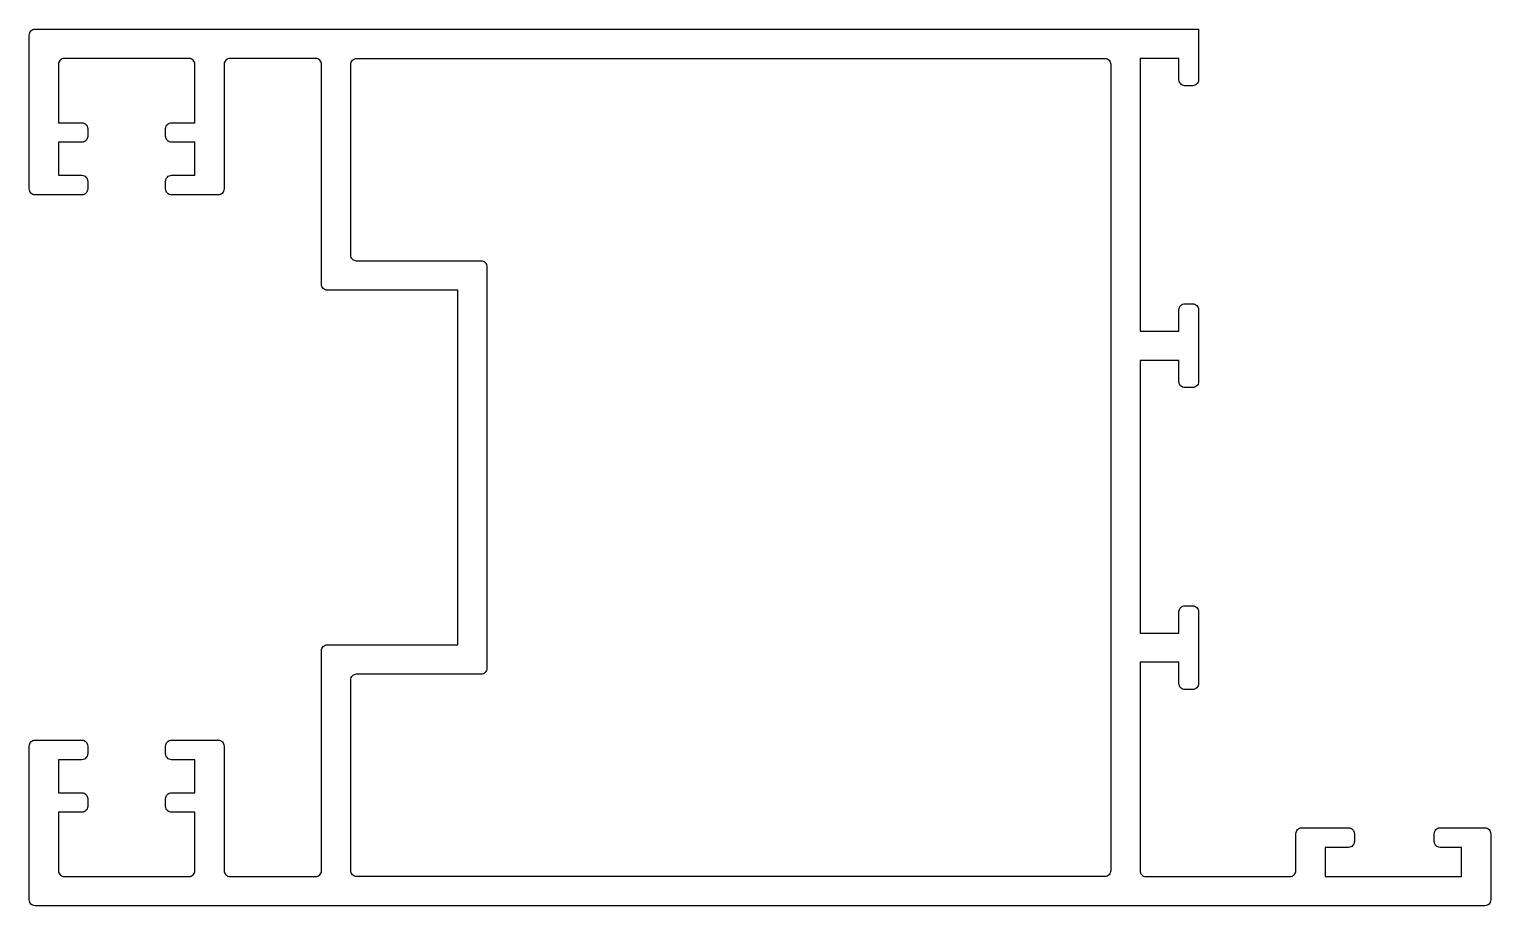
# Model space of a CAD drawing. Extents: x 203.4 to 278.4, y 226.6 to 271.6.
import ezdxf

# ---------------------------------------------------------------- set-up
doc = ezdxf.new("R2010")
doc.units = 0
doc.layers.add('ANA', color=220, linetype='CONTINUOUS')

msp = doc.modelspace()

# ---------------------------------------------------------------- linework, layer by layer
at = {"layer": 'ANA'}
for points in [[(204.929, 228.45, 0.414214), (205.229, 228.15), (211.629, 228.15, 0.414214), (211.929, 228.45), (211.929, 231.45), (210.729, 231.45, -0.414214), (210.429, 231.75), (210.429, 232.15, -0.414214), (210.729, 232.45), (211.929, 232.45), (211.929, 234.15), (210.729, 234.15, -0.414214), (210.429, 234.45), (210.429, 234.85, -0.414214), (210.729, 235.15), (213.129, 235.15, -0.414214), (213.429, 234.85), (213.429, 228.45, 0.414214), (213.729, 228.15), (218.129, 228.15, 0.414214), (218.429, 228.45), (218.429, 239.75, -0.414214), (218.729, 240.05), (225.429, 240.05), (225.429, 258.25), (218.729, 258.25, -0.414214), (218.429, 258.55), (218.429, 269.85, 0.414214), (218.129, 270.15), (213.729, 270.15, 0.414214), (213.429, 269.85), (213.429, 263.45, -0.414214), (213.129, 263.15), (210.729, 263.15, -0.414214), (210.429, 263.45), (210.429, 263.85, -0.414214), (210.729, 264.15), (211.929, 264.15), (211.929, 265.85), (210.729, 265.85, -0.414214), (210.429, 266.15), (210.429, 266.55, -0.414214), (210.729, 266.85), (211.929, 266.85), (211.929, 269.85, 0.414214), (211.629, 270.15), (205.229, 270.15, 0.414214), (204.929, 269.85), (204.929, 266.85), (206.129, 266.85, -0.414214), (206.429, 266.55), (206.429, 266.15, -0.414214), (206.129, 265.85), (204.929, 265.85), (204.929, 264.15), (206.129, 264.15, -0.414214), (206.429, 263.85), (206.429, 263.45, -0.414214), (206.129, 263.15), (203.729, 263.15, -0.414214), (203.429, 263.45), (203.429, 271.35, -0.414214), (203.729, 271.65), (263.429, 271.65), (263.429, 269.05, -0.414214), (263.129, 268.75), (262.729, 268.75, -0.414214), (262.429, 269.05), (262.429, 270.15), (260.429, 270.15), (260.429, 256.15), (262.429, 256.15), (262.429, 257.25, -0.414214), (262.729, 257.55), (263.129, 257.55, -0.414214), (263.429, 257.25), (263.429, 253.55, -0.414214), (263.129, 253.25), (262.729, 253.25, -0.414214), (262.429, 253.55), (262.429, 254.65), (260.429, 254.65), (260.429, 240.65), (262.429, 240.65), (262.429, 241.75, -0.414214), (262.729, 242.05), (263.129, 242.05, -0.414214), (263.429, 241.75), (263.429, 238.05, -0.414214), (263.129, 237.75), (262.729, 237.75, -0.414214), (262.429, 238.05), (262.429, 239.15), (260.429, 239.15), (260.429, 228.45, 0.414214), (260.729, 228.15), (268.129, 228.15, 0.414214), (268.429, 228.45), (268.429, 230.35, -0.414214), (268.729, 230.65), (271.129, 230.65, -0.414214), (271.429, 230.35), (271.429, 229.95, -0.414214), (271.129, 229.65), (269.929, 229.65), (269.929, 228.15), (276.929, 228.15), (276.929, 229.65), (275.829, 229.65, -0.414214), (275.529, 229.95), (275.529, 230.35, -0.414214), (275.829, 230.65), (278.129, 230.65, -0.414214), (278.429, 230.35), (278.429, 226.95, -0.414214), (278.129, 226.65), (203.729, 226.65, -0.414214), (203.429, 226.95), (203.429, 234.85, -0.414214), (203.729, 235.15), (206.129, 235.15, -0.414214), (206.429, 234.85), (206.429, 234.45, -0.414214), (206.129, 234.15), (204.929, 234.15), (204.929, 232.45), (206.129, 232.45, -0.414214), (206.429, 232.15), (206.429, 231.75, -0.414214), (206.129, 231.45), (204.929, 231.45)], [(226.629, 238.55, 0.414214), (226.929, 238.85), (226.929, 259.45, 0.414214), (226.629, 259.75), (220.229, 259.75, -0.414214), (219.929, 260.05), (219.929, 269.85, -0.414214), (220.229, 270.15), (258.629, 270.15, -0.414214), (258.929, 269.85), (258.929, 228.45, -0.414214), (258.629, 228.15), (220.229, 228.15, -0.414214), (219.929, 228.45), (219.929, 238.25, -0.414214), (220.229, 238.55)]]:
    msp.add_lwpolyline(points, format="xyb", close=True, dxfattribs=at)

doc.saveas('drawing.dxf')
